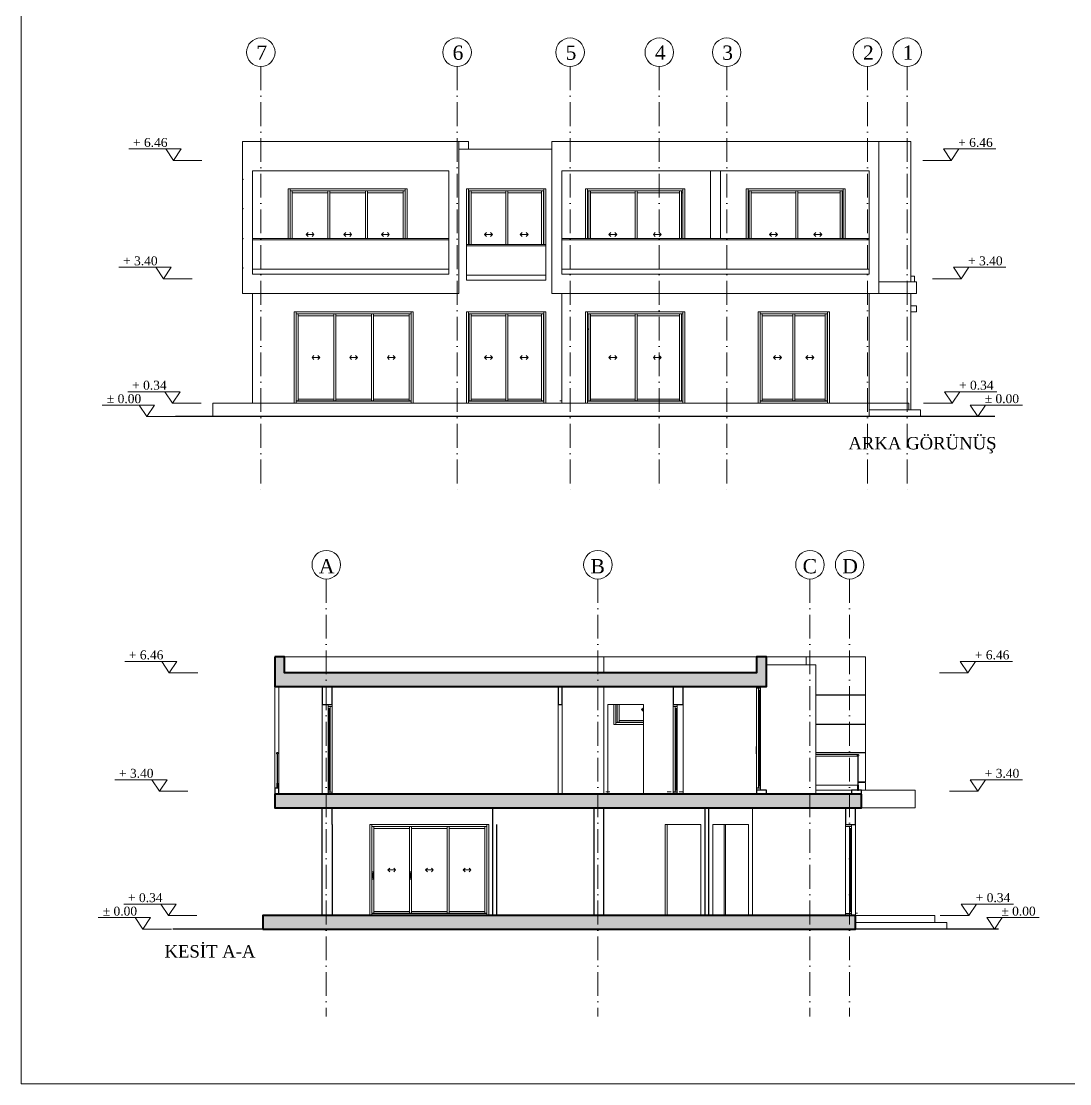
# Model space of a CAD drawing. Header units: centimetres. Extents: x 116407 to 128890, y -80763 to -76541.
# Drawn here: x 122760 to 125405, y -80763 to -78084 of the extents above; entities that cross this region are included whole.
import ezdxf

# ---------------------------------------------------------------- set-up
doc = ezdxf.new("R2010")
doc.units = ezdxf.units.CM
doc.linetypes.add('ACAD_ISO10W100', pattern=[18, 12, -3, 0, -3])
doc.layers.get('0').update_dxf_attribs({"lineweight": 0})
for name, color, linetype, lineweight in [('00 aks yazi', 40, 'Continuous', 9), ('00_Axis', 70, 'ACAD_ISO10W100', 9), ('00_DUVAR', 150, 'Continuous', 30), ('00_TEXT', 255, 'Continuous', 13), ('LEVEL SYMBOL', 140, 'Continuous', 15), ('tarama', 2, 'Continuous', 18)]:
    doc.layers.add(name, color=color, linetype=linetype, lineweight=lineweight)
doc.layers.add('SectionCutEdges', color=6, linetype='Continuous')
doc.styles.get("Standard").update_dxf_attribs({"font": 'times.ttf'})

msp = doc.modelspace()

# ---------------------------------------------------------------- hatches: boundary and pattern name
at = {"layer": 'tarama'}
h = msp.add_hatch(dxfattribs=at)
h.set_pattern_fill('ANSI33', color=256, angle=270)
h.set_pattern_definition([(315, (-14536.494, 1617.4284), (4.49012806, 4.49012806), []), (315, (-14536.494, 1612.938), (4.49012806, 4.49012806), [3.175, -1.5875])])
h.paths.add_polyline_path([(123399.3, -79686.8), (123399.3, -79760.8), (124639.3, -79760.8), (124639.3, -79686.8), (124614.3, -79686.8), (124614.3, -79726.8), (123424.3, -79726.8), (123424.3, -79686.8)])
h.paths.add_polyline_path([(123369.3, -80372.8), (124864.3, -80372.8), (124864.3, -80338.8), (123369.3, -80338.8)])
h.paths.add_polyline_path([(124879.3, -80032.8), (123399.3, -80032.8), (123399.3, -80066.8), (124879.3, -80066.8)])

# ---------------------------------------------------------------- linework, layer by layer
at = {"color": 9, "true_color": 0xc7c8ca}
for p, q in [((123318.3, -78386.8), (123318.3, -78481.8)), ((123888.3, -78386.8), (123318.3, -78386.8)), ((123863.3, -78386.8), (123863.3, -78770.8)), ((123888.3, -78406.8), (123888.3, -78386.8)), ((124098.3, -78770.8), (124098.3, -78386.8)), ((125003.3, -78386.8), (124098.3, -78386.8)), ((124923.3, -78386.8), (124923.3, -78770.8)), ((125003.3, -78386.8), (125003.3, -78740.8)), ((123863.3, -78406.8), (124098.3, -78406.8)), ((123318.3, -78481.8), (123319.3, -78481.8)), ((123318.3, -78555.8), (123318.3, -78482.8)), ((123318.3, -78482.8), (123319.3, -78482.8)), ((123319.3, -78482.8), (123319.3, -78481.8)), ((123343.3, -78460.8), (123838.3, -78460.8)), ((123343.3, -78460.8), (123343.3, -78721.8)), ((123838.3, -78721.8), (123838.3, -78460.8)), ((124123.3, -78460.8), (124898.3, -78460.8)), ((124123.3, -78460.8), (124123.3, -78721.8)), ((124498.3, -78460.8), (124498.3, -78631.6)), ((124523.3, -78460.8), (124523.3, -78631.6)), ((124898.3, -78460.8), (124898.3, -78721.8)), ((123433.3, -78631.6), (123433.3, -78506.8)), ((123733.3, -78506.8), (123433.3, -78506.8)), ((123438.3, -78631.6), (123438.3, -78506.8)), ((123728.3, -78631.6), (123728.3, -78506.8)), ((123733.3, -78631.6), (123733.3, -78506.8)), ((123883.3, -78506.8), (123883.3, -78736.8)), ((123883.3, -78506.8), (124083.3, -78506.8)), ((123888.3, -78646.6), (123888.3, -78506.8)), ((124078.3, -78646.5), (124078.3, -78506.8)), ((124083.3, -78736.8), (124083.3, -78506.8)), ((124183.3, -78631.6), (124183.3, -78506.8)), ((124183.3, -78506.8), (124433.3, -78506.8)), ((124188.3, -78631.6), (124188.3, -78506.8)), ((124428.3, -78631.6), (124428.3, -78506.8)), ((124433.3, -78506.8), (124433.3, -78631.6)), ((124588.3, -78631.6), (124588.3, -78506.8)), ((124588.3, -78506.8), (124838.3, -78506.8)), ((124593.3, -78631.6), (124593.3, -78506.8)), ((124833.3, -78631.6), (124833.3, -78506.8)), ((124838.3, -78506.8), (124838.3, -78631.6)), ((123728.3, -78511.8), (123438.3, -78511.8)), ((123443.3, -78631.6), (123443.3, -78511.8)), ((123443.3, -78516.8), (123533.3, -78516.8)), ((123533.3, -78511.8), (123533.3, -78631.6)), ((123538.3, -78631.6), (123538.3, -78511.8)), ((123538.3, -78516.8), (123628.3, -78516.8)), ((123628.3, -78511.8), (123628.3, -78631.6)), ((123633.3, -78631.6), (123633.3, -78511.8)), ((123633.3, -78516.8), (123723.3, -78516.8)), ((123723.3, -78511.8), (123723.3, -78631.6)), ((123888.3, -78511.8), (124078.3, -78511.8)), ((123889.5, -78511.8), (123889.5, -78646.6)), ((123894.5, -78646.6), (123894.5, -78511.8)), ((123894.5, -78516.8), (123982, -78516.8)), ((123982, -78516.8), (123982, -78511.8)), ((123982, -78516.8), (123982, -78646.6)), ((123987, -78646.6), (123987, -78511.8)), ((123987, -78516.8), (124072, -78516.8)), ((124072, -78511.8), (124072, -78646.6)), ((124077, -78511.8), (124077, -78646.5)), ((124077, -78516.8), (124078.3, -78516.8)), ((124078.3, -78517.1), (124077, -78517.6)), ((124188.3, -78511.8), (124428.3, -78511.8)), ((124191.1, -78511.8), (124191.1, -78631.6)), ((124196.1, -78631.6), (124196.1, -78511.8)), ((124196.1, -78516.8), (124308.6, -78516.8)), ((124308.6, -78516.8), (124308.6, -78511.8)), ((124308.6, -78516.8), (124308.6, -78631.6)), ((124313.6, -78631.6), (124313.6, -78511.8)), ((124313.6, -78516.8), (124420.4, -78516.8)), ((124420.4, -78511.8), (124420.4, -78631.6)), ((124425.4, -78511.8), (124425.4, -78631.6)), ((124425.4, -78516.8), (124428.3, -78516.8)), ((124593.3, -78511.8), (124833.3, -78511.8)), ((124596.1, -78516.8), (124593.3, -78516.8)), ((124596.1, -78511.8), (124596.1, -78631.6)), ((124601.1, -78631.6), (124601.1, -78511.8)), ((124601.1, -78516.8), (124713.6, -78516.8)), ((124713.6, -78516.8), (124713.6, -78511.8)), ((124713.6, -78516.8), (124713.6, -78631.6)), ((124718.6, -78631.6), (124718.6, -78511.8)), ((124718.6, -78516.8), (124825.4, -78516.8)), ((124825.4, -78511.8), (124825.4, -78631.6)), ((124830.4, -78511.8), (124830.4, -78631.6)), ((123318.3, -78555.8), (123319.3, -78555.8)), ((123318.3, -78631.8), (123318.3, -78556.8)), ((123318.3, -78556.8), (123319.3, -78556.8)), ((123319.3, -78556.8), (123319.3, -78555.8)), ((123478.3, -78621.8), (123483.3, -78616.8)), ((123498.3, -78621.8), (123493.3, -78616.8)), ((123573.3, -78621.8), (123578.3, -78616.8)), ((123593.3, -78621.8), (123588.3, -78616.8)), ((123668.3, -78621.8), (123673.3, -78616.8)), ((123688.3, -78621.8), (123683.3, -78616.8)), ((123928.3, -78621.8), (123933.3, -78616.8)), ((123948.3, -78621.8), (123943.3, -78616.8)), ((124018.3, -78621.8), (124023.3, -78616.8)), ((124038.3, -78621.8), (124033.3, -78616.8)), ((124242.3, -78621.8), (124247.3, -78616.8)), ((124262.3, -78621.8), (124257.3, -78616.8)), ((124354.2, -78621.8), (124359.2, -78616.8)), ((124374.2, -78621.8), (124369.2, -78616.8)), ((124647.3, -78621.8), (124652.3, -78616.8)), ((124667.3, -78621.8), (124662.3, -78616.8)), ((124759.2, -78621.8), (124764.2, -78616.8)), ((124779.2, -78621.8), (124774.2, -78616.8)), ((123318.3, -78631.8), (123319.3, -78631.8)), ((123318.3, -78705.8), (123318.3, -78632.8)), ((123318.3, -78632.8), (123319.3, -78632.8)), ((123319.3, -78632.8), (123319.3, -78631.8)), ((123343.3, -78631.6), (123838.3, -78631.6)), ((123838.3, -78635.4), (123343.3, -78635.4)), ((123478.3, -78621.8), (123498.3, -78621.8)), ((123478.3, -78621.8), (123483.3, -78626.8)), ((123498.3, -78621.8), (123493.3, -78626.8)), ((123573.3, -78621.8), (123593.3, -78621.8)), ((123573.3, -78621.8), (123578.3, -78626.8)), ((123593.3, -78621.8), (123588.3, -78626.8)), ((123668.3, -78621.8), (123688.3, -78621.8)), ((123668.3, -78621.8), (123673.3, -78626.8)), ((123688.3, -78621.8), (123683.3, -78626.8)), ((123928.3, -78621.8), (123948.3, -78621.8)), ((123928.3, -78621.8), (123933.3, -78626.8)), ((123948.3, -78621.8), (123943.3, -78626.8)), ((124038.3, -78621.8), (124018.3, -78621.8)), ((124018.3, -78621.8), (124023.3, -78626.8)), ((124038.3, -78621.8), (124033.3, -78626.8)), ((124077, -78630.7), (124078.3, -78631.1)), ((124078.3, -78631.5), (124077, -78631.5)), ((124078.3, -78635.5), (124077, -78635.5)), ((124077, -78636.5), (124078.3, -78636.5)), ((124078.3, -78641.5), (124077, -78641.5)), ((124123.3, -78631.6), (124898.3, -78631.6)), ((124898.3, -78635.4), (124123.3, -78635.4)), ((124242.3, -78621.8), (124262.3, -78621.8)), ((124242.3, -78621.8), (124247.3, -78626.8)), ((124262.3, -78621.8), (124257.3, -78626.8)), ((124374.2, -78621.8), (124354.2, -78621.8)), ((124354.2, -78621.8), (124359.2, -78626.8)), ((124374.2, -78621.8), (124369.2, -78626.8)), ((124647.3, -78621.8), (124667.3, -78621.8)), ((124647.3, -78621.8), (124652.3, -78626.8)), ((124667.3, -78621.8), (124662.3, -78626.8)), ((124779.2, -78621.8), (124759.2, -78621.8)), ((124759.2, -78621.8), (124764.2, -78626.8)), ((124779.2, -78621.8), (124774.2, -78626.8)), ((123883.3, -78646.6), (124083.3, -78646.6)), ((124083.3, -78650.4), (123883.3, -78650.4)), ((123318.3, -78705.8), (123319.3, -78705.8)), ((123318.3, -78706.8), (123319.3, -78706.8)), ((123318.3, -78706.8), (123318.3, -78770.8)), ((123319.3, -78706.8), (123319.3, -78705.8)), ((123343.3, -78709.1), (123838.3, -78709.1)), ((123343.3, -78721.8), (123838.3, -78721.8)), ((123883.3, -78724.1), (124083.3, -78724.1)), ((124123.3, -78709.1), (124898.3, -78709.1)), ((124898.3, -78721.8), (124123.3, -78721.8)), ((123883.3, -78736.8), (124083.3, -78736.8)), ((124923.3, -78740.8), (125018.3, -78740.8)), ((125003.3, -78726.8), (125013.3, -78726.8)), ((125013.3, -78726.8), (125013.3, -78740.8)), ((125018.3, -78740.8), (125018.3, -78770.8)), ((123318.3, -78770.8), (123863.3, -78770.8)), ((123343.3, -78770.8), (123343.3, -79046.8)), ((124098.3, -78770.8), (125018.3, -78770.8)), ((124123.3, -79046.8), (124123.3, -78770.8)), ((124898.3, -78770.8), (124898.3, -79080.8)), ((125003.3, -78770.8), (125003.3, -79063.8)), ((125003.3, -78801.8), (125018.3, -78801.8)), ((125018.3, -78816.8), (125018.3, -78801.8)), ((123448.3, -79046.8), (123448.3, -78816.8)), ((123448.3, -78816.8), (123748.3, -78816.8)), ((123453.3, -78816.8), (123453.3, -79046.8)), ((123743.3, -78821.8), (123453.3, -78821.8)), ((123458.3, -79041.8), (123458.3, -78821.8)), ((123458.3, -78826.8), (123548.3, -78826.8)), ((123548.3, -78821.8), (123548.3, -79041.8)), ((123553.3, -79041.8), (123553.3, -78821.8)), ((123553.3, -78826.8), (123643.3, -78826.8)), ((123643.3, -78821.8), (123643.3, -79041.8)), ((123648.3, -79041.8), (123648.3, -78821.8)), ((123648.3, -78826.8), (123738.3, -78826.8)), ((123738.3, -78821.8), (123738.3, -79041.8)), ((123743.3, -78816.8), (123743.3, -79046.8)), ((123748.3, -78816.8), (123748.3, -79046.8)), ((123883.3, -79046.8), (123883.3, -78816.8)), ((123883.3, -78816.8), (124083.3, -78816.8)), ((123888.3, -78816.8), (123888.3, -79046.8)), ((123888.3, -78821.8), (124078.3, -78821.8)), ((123889.5, -78821.8), (123889.5, -79041.8)), ((123894.5, -79041.8), (123894.5, -78821.8)), ((123894.5, -78826.8), (123982, -78826.8)), ((123982, -78826.8), (123982, -78821.8)), ((123982, -78826.8), (123982, -79036.8)), ((123987, -79041.8), (123987, -78821.8)), ((123987, -78826.8), (124072, -78826.8)), ((124072, -79041.8), (124072, -78821.8)), ((124077, -78821.8), (124077, -79041.8)), ((124078.3, -78816.8), (124078.3, -79046.8)), ((124083.3, -78816.8), (124083.3, -79046.8)), ((124183.3, -79046.8), (124183.3, -78816.8)), ((124433.3, -78816.8), (124183.3, -78816.8)), ((124188.3, -78816.8), (124188.3, -79046.8)), ((124188.3, -78821.8), (124428.3, -78821.8)), ((124191.1, -78821.8), (124191.1, -79041.8)), ((124196.1, -79041.8), (124196.1, -78821.8)), ((124196.1, -78826.8), (124308.6, -78826.8)), ((124308.6, -78826.8), (124308.6, -78821.8)), ((124308.6, -78826.8), (124308.6, -79036.8)), ((124313.6, -79041.8), (124313.6, -78821.8)), ((124313.6, -78826.8), (124420.4, -78826.8)), ((124420.4, -79041.8), (124420.4, -78821.8)), ((124425.4, -78821.8), (124425.4, -79041.8)), ((124428.3, -78816.8), (124428.3, -79046.8)), ((124433.3, -78816.8), (124433.3, -79046.8)), ((124618.3, -79046.8), (124618.3, -78816.8)), ((124618.3, -78816.8), (124798.3, -78816.8)), ((124623.3, -78816.8), (124623.3, -79046.8)), ((124623.3, -78821.8), (124793.3, -78821.8)), ((124623.9, -78821.8), (124623.9, -79041.8)), ((124628.9, -79041.8), (124628.9, -78821.8)), ((124628.9, -78826.8), (124706.4, -78826.8)), ((124706.4, -78826.8), (124706.4, -78821.8)), ((124706.4, -78826.8), (124706.4, -79036.8)), ((124711.4, -79041.8), (124711.4, -78821.8)), ((124711.4, -78826.8), (124787.6, -78826.8)), ((124787.6, -79041.8), (124787.6, -78821.8)), ((124792.6, -78821.8), (124792.6, -79041.8)), ((124793.3, -78816.8), (124793.3, -79046.8)), ((124798.3, -78816.8), (124798.3, -79046.8)), ((125003.3, -78816.8), (125018.3, -78816.8)), ((124188.3, -78859.1), (124191.1, -78859.1)), ((124191.1, -78861.2), (124188.3, -78861.2)), ((123493.3, -78931.8), (123498.3, -78926.8)), ((123493.3, -78931.8), (123513.3, -78931.8)), ((123493.3, -78931.8), (123498.3, -78936.8)), ((123513.3, -78931.8), (123508.3, -78926.8)), ((123513.3, -78931.8), (123508.3, -78936.8)), ((123588.3, -78931.8), (123593.3, -78926.8)), ((123588.3, -78931.8), (123608.3, -78931.8)), ((123588.3, -78931.8), (123593.3, -78936.8)), ((123608.3, -78931.8), (123603.3, -78926.8)), ((123608.3, -78931.8), (123603.3, -78936.8)), ((123683.3, -78931.8), (123688.3, -78926.8)), ((123683.3, -78931.8), (123703.3, -78931.8)), ((123683.3, -78931.8), (123688.3, -78936.8)), ((123703.3, -78931.8), (123698.3, -78926.8)), ((123703.3, -78931.8), (123698.3, -78936.8)), ((123928.3, -78931.8), (123933.3, -78926.8)), ((123928.3, -78931.8), (123948.3, -78931.8)), ((123928.3, -78931.8), (123933.3, -78936.8)), ((123948.3, -78931.8), (123943.3, -78926.8)), ((123948.3, -78931.8), (123943.3, -78936.8)), ((124018.3, -78931.8), (124023.3, -78926.8)), ((124038.3, -78931.8), (124018.3, -78931.8)), ((124018.3, -78931.8), (124023.3, -78936.8)), ((124038.3, -78931.8), (124033.3, -78926.8)), ((124038.3, -78931.8), (124033.3, -78936.8)), ((124242.3, -78931.8), (124247.3, -78926.8)), ((124242.3, -78931.8), (124262.3, -78931.8)), ((124242.3, -78931.8), (124247.3, -78936.8)), ((124262.3, -78931.8), (124257.3, -78926.8)), ((124262.3, -78931.8), (124257.3, -78936.8)), ((124354.2, -78931.8), (124359.2, -78926.8)), ((124374.2, -78931.8), (124354.2, -78931.8)), ((124354.2, -78931.8), (124359.2, -78936.8)), ((124374.2, -78931.8), (124369.2, -78926.8)), ((124374.2, -78931.8), (124369.2, -78936.8)), ((124657.6, -78931.8), (124662.6, -78926.8)), ((124657.6, -78931.8), (124677.6, -78931.8)), ((124657.6, -78931.8), (124662.6, -78936.8)), ((124677.6, -78931.8), (124672.6, -78926.8)), ((124677.6, -78931.8), (124672.6, -78936.8)), ((124738.9, -78931.8), (124743.9, -78926.8)), ((124758.9, -78931.8), (124738.9, -78931.8)), ((124738.9, -78931.8), (124743.9, -78936.8)), ((124758.9, -78931.8), (124753.9, -78926.8)), ((124758.9, -78931.8), (124753.9, -78936.8)), ((123453.3, -79040.8), (123743.3, -79040.8)), ((123743.3, -79041.8), (123453.3, -79041.8)), ((123548.3, -79036.8), (123458.3, -79036.8)), ((123643.3, -79036.8), (123553.3, -79036.8)), ((123738.3, -79036.8), (123648.3, -79036.8)), ((124078.3, -79041.8), (123888.3, -79041.8)), ((124077, -79040.8), (123889.5, -79040.8)), ((123982, -79036.8), (123894.5, -79036.8)), ((123982, -79040.8), (123982, -79036.8)), ((123982, -79040.8), (123982, -79041.8)), ((124072, -79036.8), (123987, -79036.8)), ((124123.3, -79040.8), (124118.3, -79040.8)), ((124428.3, -79041.8), (124188.3, -79041.8)), ((124425.4, -79040.8), (124191.1, -79040.8)), ((124308.6, -79036.8), (124196.1, -79036.8)), ((124308.6, -79040.8), (124308.6, -79036.8)), ((124308.6, -79040.8), (124308.6, -79041.8)), ((124420.4, -79036.8), (124313.6, -79036.8)), ((124793.3, -79041.8), (124623.3, -79041.8)), ((124792.6, -79040.8), (124623.9, -79040.8)), ((124706.4, -79036.8), (124628.9, -79036.8)), ((124706.4, -79040.8), (124706.4, -79036.8)), ((124706.4, -79040.8), (124706.4, -79041.8)), ((124787.6, -79036.8), (124711.4, -79036.8)), ((123243.3, -79046.8), (123243.3, -79080.8)), ((123243.3, -79046.8), (124998.3, -79046.8)), ((124898.3, -79063.8), (125028.3, -79063.8)), ((124998.3, -79046.8), (124998.3, -79063.8)), ((125028.3, -79063.8), (125028.3, -79080.8)), ((125215.7, -79080.8), (123086.9, -79080.8)), ((123424.3, -79686.8), (124614.3, -79686.8)), ((124229.3, -79686.8), (124229.3, -79726.8)), ((124889.3, -79686.8), (124639.3, -79686.8)), ((124739.3, -79706.8), (124739.3, -79686.8)), ((124889.3, -79781.8), (124889.3, -79686.8)), ((124764.3, -79706.8), (124639.3, -79706.8)), ((124764.3, -79706.8), (124764.3, -79932.6)), ((123399.3, -79760.8), (123399.3, -80017.8)), ((123409.3, -79760.8), (123409.3, -80017.8)), ((124229.3, -79760.8), (124229.3, -80032.8)), ((124614.3, -79765.8), (124614.3, -80017.8)), ((124619.3, -80012.8), (124619.3, -79770.8)), ((124624.3, -80012.8), (124624.3, -79770.8)), ((124889.3, -79781.8), (124764.3, -79781.8)), ((124889.3, -79782.8), (124764.3, -79782.8)), ((124888.3, -79782.8), (124888.3, -79781.8)), ((124889.3, -79855.8), (124889.3, -79782.8)), ((123519.3, -80032.8), (123519.3, -79806.8)), ((123534.3, -80022.8), (123534.3, -79816.8)), ((123539.3, -80022.8), (123539.3, -79816.8)), ((123544.3, -80027.8), (123544.3, -79811.8)), ((124114.3, -80032.8), (124114.3, -79806.8)), ((124124.3, -79806.8), (124124.3, -80032.8)), ((124239.3, -80032.8), (124239.3, -79806.8)), ((124239.3, -79806.8), (124329.3, -79806.8)), ((124254.3, -79856.8), (124254.3, -79806.8)), ((124259.3, -79806.8), (124259.3, -79856.8)), ((124263.3, -79806.8), (124263.3, -79851.8)), ((124268.3, -79851.8), (124268.3, -79806.8)), ((124324.6, -79819.3), (124329.3, -79814.6)), ((124324.6, -79819.3), (124329.3, -79819.3)), ((124324.6, -79819.3), (124329.3, -79824)), ((124329.3, -79806.8), (124329.3, -80032.8)), ((124404.3, -79811.8), (124404.3, -80027.8)), ((124409.3, -80022.8), (124409.3, -79816.8)), ((124414.3, -79816.8), (124414.3, -80022.8)), ((124429.3, -79806.8), (124429.3, -80032.8)), ((124329.3, -79846.8), (124268.3, -79846.8)), ((124329.3, -79856.8), (124254.3, -79856.8)), ((124329.3, -79851.8), (124259.3, -79851.8)), ((124329.3, -79850.8), (124263.3, -79850.8)), ((124764.3, -79855.8), (124889.3, -79855.8)), ((124889.3, -79856.8), (124764.3, -79856.8)), ((124888.3, -79856.8), (124888.3, -79855.8)), ((124889.3, -79927.8), (124889.3, -79856.8)), ((124613.8, -79912.8), (124614.3, -79912.8)), ((124613.8, -79930.8), (124613.8, -79912.8)), ((124889.3, -79927.8), (124764.3, -79927.8)), ((124889.3, -79928.8), (124764.3, -79928.8)), ((124888.3, -79928.8), (124888.3, -79927.8)), ((124889.3, -80001.8), (124889.3, -79928.8)), ((124613.8, -79930.8), (124614.3, -79930.8)), ((124764.3, -79932.6), (124764.3, -79932.7)), ((124764.3, -79932.6), (124870.6, -79932.6)), ((124764.3, -79932.7), (124764.3, -79932.9)), ((124764.3, -79932.9), (124764.3, -79933.2)), ((124764.3, -79933.2), (124764.3, -79933.5)), ((124764.3, -79933.5), (124764.3, -79934)), ((124764.3, -79934), (124764.3, -79934.5)), ((124764.3, -79935), (124764.3, -79935.5)), ((124764.3, -79935.9), (124764.3, -79936.2)), ((124764.3, -79936.2), (124764.3, -79936.4)), ((124764.3, -79936.4), (124764.3, -79936.4)), ((124870.1, -79936.4), (124764.3, -79936.4)), ((124764.3, -79936.4), (124764.3, -80022.8)), ((124870.6, -79932.6), (124871, -79932.6)), ((124871, -79932.6), (124871, -79932.7)), ((124871, -79936.4), (124871, -79936.4)), ((124764.3, -80010.1), (124869.3, -80010.1)), ((124869.9, -80010.1), (124870.1, -80010.1)), ((124889.3, -80001.8), (124871, -80001.8)), ((124889.3, -80002.8), (124871, -80002.8)), ((124888.3, -80002.8), (124888.3, -80001.8)), ((124889.3, -80022.8), (124889.3, -80002.8)), ((124244.3, -80026.8), (124234.3, -80026.8)), ((124399.3, -80026.8), (124389.3, -80026.8)), ((124409.3, -80026.8), (124404.3, -80026.8)), ((124429.3, -80026.8), (124419.3, -80026.8)), ((124619.3, -80016.8), (124614.3, -80016.8)), ((124764.3, -80022.8), (124854.3, -80022.8)), ((124764.3, -80032.8), (124764.3, -80022.8)), ((125014.3, -80022.8), (124879.3, -80022.8)), ((125014.3, -80066.8), (125014.3, -80022.8)), ((124604.3, -80066.8), (124604.3, -80338.8)), ((124879.3, -80066.8), (125014.3, -80066.8)), ((123939.3, -80108.8), (123639.3, -80108.8)), ((123639.3, -80338.8), (123639.3, -80108.8)), ((123644.3, -80108.8), (123644.3, -80338.8)), ((123644.3, -80113.8), (123934.3, -80113.8)), ((123649.3, -80113.8), (123649.3, -80333.8)), ((123739.3, -80333.8), (123739.3, -80113.8)), ((123744.3, -80113.8), (123744.3, -80333.8)), ((123834.3, -80113.8), (123834.3, -80333.8)), ((123839.3, -80113.8), (123839.3, -80333.8)), ((123929.3, -80333.8), (123929.3, -80113.8)), ((123934.3, -80108.8), (123934.3, -80338.8)), ((123939.3, -80338.8), (123939.3, -80108.8)), ((124384.3, -80108.8), (124384.3, -80338.8)), ((124384.3, -80108.8), (124474.3, -80108.8)), ((124389.3, -80338.8), (124389.3, -80108.8)), ((124474.3, -80338.8), (124474.3, -80108.8)), ((124504.3, -80338.8), (124504.3, -80108.8)), ((124504.3, -80108.8), (124594.3, -80108.8)), ((124533.1, -80338.8), (124533.1, -80108.8)), ((124536.6, -80338.8), (124536.6, -80108.8)), ((124594.3, -80338.8), (124594.3, -80108.8)), ((124839.3, -80333.8), (124839.3, -80113.8)), ((124864.3, -80108.8), (124864.3, -80338.8)), ((123649.3, -80118.8), (123739.3, -80118.8)), ((123744.3, -80118.8), (123834.3, -80118.8)), ((123839.3, -80118.8), (123929.3, -80118.8)), ((124849.3, -80118.8), (124849.3, -80328.8)), ((124854.3, -80118.8), (124854.3, -80328.8)), ((123544.3, -80223.8), (123544.3, -80218.8)), ((123684.3, -80223.8), (123689.3, -80218.8)), ((123704.3, -80223.8), (123684.3, -80223.8)), ((123684.3, -80223.8), (123689.3, -80228.8)), ((123704.3, -80223.8), (123699.3, -80218.8)), ((123704.3, -80223.8), (123699.3, -80228.8)), ((123779.3, -80223.8), (123784.3, -80218.8)), ((123799.3, -80223.8), (123779.3, -80223.8)), ((123779.3, -80223.8), (123784.3, -80228.8)), ((123799.3, -80223.8), (123794.3, -80218.8)), ((123799.3, -80223.8), (123794.3, -80228.8)), ((123874.3, -80223.8), (123879.3, -80218.8)), ((123894.3, -80223.8), (123874.3, -80223.8)), ((123874.3, -80223.8), (123879.3, -80228.8)), ((123894.3, -80223.8), (123889.3, -80218.8)), ((123894.3, -80223.8), (123889.3, -80228.8)), ((123645.3, -80228.8), (123645.3, -80246.8)), ((123648.3, -80228.8), (123645.3, -80228.8)), ((123645.3, -80246.8), (123648.3, -80246.8)), ((123647.7, -80232.9), (123645.9, -80232.9)), ((123645.9, -80232.9), (123645.9, -80242.7)), ((123645.9, -80242.7), (123647.7, -80242.7)), ((123647.7, -80242.7), (123647.7, -80232.9)), ((123648.3, -80246.8), (123648.3, -80228.8)), ((123740.3, -80228.8), (123740.3, -80246.8)), ((123743.3, -80228.8), (123740.3, -80228.8)), ((123740.3, -80246.8), (123743.3, -80246.8)), ((123742.7, -80232.9), (123740.9, -80232.9)), ((123740.9, -80232.9), (123740.9, -80242.7)), ((123740.9, -80242.7), (123742.7, -80242.7)), ((123742.7, -80242.7), (123742.7, -80232.9)), ((123743.3, -80246.8), (123743.3, -80228.8)), ((124848.8, -80228.8), (124849.3, -80228.8)), ((124848.8, -80246.8), (124848.8, -80228.8)), ((124848.8, -80246.8), (124849.3, -80246.8)), ((123739.3, -80328.8), (123649.3, -80328.8)), ((123834.3, -80328.8), (123744.3, -80328.8)), ((123929.3, -80328.8), (123839.3, -80328.8)), ((123934.3, -80332.8), (123644.3, -80332.8)), ((123934.3, -80333.8), (123644.3, -80333.8)), ((124864.3, -80332.8), (124869.3, -80332.8)), ((124864.3, -80338.8), (125064.3, -80338.8)), ((124864.3, -80355.8), (125094.3, -80355.8)), ((125064.3, -80338.8), (125064.3, -80355.8)), ((125094.3, -80355.8), (125094.3, -80372.8))]:
    msp.add_line(p, q, dxfattribs=at)
at = {"layer": '00 aks yazi'}
msp.add_lwpolyline([(122759.9, -76544.5), (128890.4, -76544.5), (128890.4, -80762.7), (122759.9, -80762.7)], close=True, dxfattribs=at)
at = {"layer": '00_Axis', "linetype": 'ACAD_ISO10W100', "ltscale": 5}
for p, q in [((123364.2, -78198.2), (123364.2, -79266.4)), ((123859.2, -78198.2), (123859.2, -79266.4)), ((124144.2, -78198.2), (124144.2, -79266.4)), ((124369.2, -78198.2), (124369.2, -79266.4)), ((124539.2, -78198.2), (124539.2, -79266.4)), ((124894.2, -78198.2), (124894.2, -79266.4)), ((124994.2, -78198.2), (124994.2, -79266.4)), ((123529.3, -79490.2), (123529.3, -80593)), ((124214.3, -79490.2), (124214.3, -80593)), ((124749.3, -79490.2), (124749.3, -80593)), ((124849.3, -79490.2), (124849.3, -80593))]:
    msp.add_line(p, q, dxfattribs=at)
at = {"layer": '00_Axis', "linetype": 'ByBlock', "ltscale": 5}
for centre in [(123364.2, -78162.2), (123859.2, -78162.2), (124144.2, -78162.2), (124369.2, -78162.2), (124539.2, -78162.2), (124894.2, -78162.2), (124994.2, -78162.2), (123529.3, -79454.2), (124214.3, -79454.2), (124749.3, -79454.2), (124849.3, -79454.2)]:
    msp.add_circle(centre, 36, dxfattribs=at)
at = {"layer": '00_DUVAR'}
for p, q in [((123519.3, -79760.8), (123519.3, -79806.8)), ((123544.3, -79806.8), (123544.3, -79760.8)), ((124114.3, -79760.8), (124114.3, -79806.8)), ((124124.3, -79806.8), (124124.3, -79760.8)), ((124404.3, -79760.8), (124404.3, -79806.8)), ((124429.3, -79806.8), (124429.3, -79760.8)), ((123519.3, -79806.8), (123534.3, -79806.8)), ((123534.3, -79806.8), (123544.3, -79806.8)), ((124114.3, -79806.8), (124124.3, -79806.8)), ((124404.3, -79806.8), (124414.3, -79806.8)), ((124414.3, -79806.8), (124429.3, -79806.8)), ((123399.3, -80017.8), (123399.3, -80032.8)), ((123404.3, -80017.8), (123399.3, -80017.8)), ((123406.8, -80017.8), (123404.3, -80017.8)), ((123409.3, -80017.8), (123406.8, -80017.8)), ((123409.3, -80032.8), (123409.3, -80017.8)), ((124614.3, -80022.8), (124614.3, -80032.8)), ((124624.3, -80022.8), (124614.3, -80022.8)), ((124639.3, -80022.8), (124624.3, -80022.8)), ((124639.3, -80032.8), (124639.3, -80022.8)), ((124854.3, -80022.8), (124854.3, -80032.8)), ((124869.3, -80022.8), (124854.3, -80022.8)), ((124869.3, -80022.8), (124871.8, -80022.8)), ((124879.3, -80022.8), (124871.8, -80022.8)), ((124879.3, -80032.8), (124879.3, -80022.8)), ((123519.3, -80338.8), (123519.3, -80066.8)), ((123544.3, -80108.8), (123544.3, -80066.8)), ((123949.3, -80338.8), (123949.3, -80066.8)), ((124204.3, -80066.8), (124204.3, -80338.8)), ((124229.3, -80338.8), (124229.3, -80066.8)), ((124484.3, -80066.8), (124484.3, -80338.8)), ((124494.3, -80338.8), (124494.3, -80066.8)), ((124839.3, -80066.8), (124839.3, -80108.8)), ((124864.3, -80108.8), (124864.3, -80066.8)), ((123544.3, -80108.8), (123544.3, -80338.8)), ((123959.3, -80338.8), (123959.3, -80108.8)), ((124839.3, -80108.8), (124854.3, -80108.8)), ((124854.3, -80108.8), (124864.3, -80108.8)), ((123369.3, -80372.8), (123142.2, -80372.8)), ((125224.6, -80372.8), (124864.3, -80372.8))]:
    msp.add_line(p, q, dxfattribs=at)
msp.add_lwpolyline([(125215.7, -79080.8), (123148.9, -79080.8)], dxfattribs=at)
at = {"layer": 'LEVEL SYMBOL'}
for p, q in [((123163.1, -78405.9), (123031.3, -78405.9)), ((125086.4, -78405.9), (125218.2, -78405.9)), ((123138.1, -78704.4), (123006.3, -78704.4)), ((125111.4, -78704.4), (125243.2, -78704.4)), ((123160.8, -79017.9), (123029, -79017.9)), ((125088.7, -79017.9), (125220.5, -79017.9)), ((123096.2, -79051.9), (122964.4, -79051.9)), ((125153.3, -79051.9), (125285.1, -79051.9)), ((123152.7, -79697.9), (123020.9, -79697.9)), ((125128.4, -79697.9), (125260.3, -79697.9)), ((123127.7, -79996.4), (122995.9, -79996.4)), ((125153.4, -79996.4), (125285.3, -79996.4)), ((123150.5, -80309.9), (123018.7, -80309.9)), ((125130.7, -80309.9), (125262.5, -80309.9)), ((123085.8, -80343.9), (122954, -80343.9)), ((125195.4, -80343.9), (125327.2, -80343.9))]:
    msp.add_line(p, q, dxfattribs=at)
for points in [[(123163.1, -78405.9), (123124.5, -78405.9), (123143.8, -78434.8)], [(125086.4, -78405.9), (125125, -78405.9), (125105.7, -78434.8)], [(123138.1, -78704.4), (123099.5, -78704.4), (123118.8, -78733.3)], [(125111.4, -78704.4), (125150, -78704.4), (125130.7, -78733.3)], [(123160.8, -79017.9), (123122.2, -79017.9), (123141.5, -79046.8)], [(125088.7, -79017.9), (125127.3, -79017.9), (125108, -79046.8)], [(123096.2, -79051.9), (123057.6, -79051.9), (123076.9, -79080.8)], [(125153.3, -79051.9), (125191.9, -79051.9), (125172.6, -79080.8)], [(123152.7, -79697.9), (123114.1, -79697.9), (123133.4, -79726.8)], [(125128.4, -79697.9), (125167.1, -79697.9), (125147.8, -79726.8)], [(123127.7, -79996.4), (123089.1, -79996.4), (123108.4, -80025.3)], [(125153.4, -79996.4), (125192.1, -79996.4), (125172.8, -80025.3)], [(123150.5, -80309.9), (123111.8, -80309.9), (123131.2, -80338.8)], [(125130.7, -80309.9), (125169.3, -80309.9), (125150, -80338.8)], [(123085.8, -80343.9), (123047.2, -80343.9), (123066.5, -80372.8)], [(125195.4, -80343.9), (125234, -80343.9), (125214.7, -80372.8)]]:
    msp.add_lwpolyline(points, close=True, dxfattribs=at)
for points in [[(123143.8, -78434.8), (123215.8, -78434.8)], [(125105.7, -78434.8), (125033.7, -78434.8)], [(123118.8, -78733.3), (123190.8, -78733.3)], [(125130.7, -78733.3), (125058.7, -78733.3)], [(123141.5, -79046.8), (123213.5, -79046.8)], [(125108, -79046.8), (125036, -79046.8)], [(123076.9, -79080.8), (123148.9, -79080.8)], [(125172.6, -79080.8), (125100.6, -79080.8)], [(123133.4, -79726.8), (123205.4, -79726.8)], [(125147.8, -79726.8), (125075.8, -79726.8)], [(123108.4, -80025.3), (123180.4, -80025.3)], [(125172.8, -80025.3), (125100.8, -80025.3)], [(123131.2, -80338.8), (123203.2, -80338.8)], [(125150, -80338.8), (125078, -80338.8)], [(123066.5, -80372.8), (123138.5, -80372.8)], [(125214.7, -80372.8), (125142.7, -80372.8)]]:
    msp.add_lwpolyline(points, dxfattribs=at)
at = {"layer": 'SectionCutEdges', "lineweight": 40}
for points in [[(123399.3, -79686.8), (123399.3, -79760.8), (124639.3, -79760.8), (124639.3, -79686.8), (124614.3, -79686.8), (124614.3, -79726.8), (123424.3, -79726.8), (123424.3, -79686.8)], [(124879.3, -80032.8), (123399.3, -80032.8), (123399.3, -80066.8), (124879.3, -80066.8)], [(123369.3, -80372.8), (124864.3, -80372.8), (124864.3, -80338.8), (123369.3, -80338.8)]]:
    msp.add_lwpolyline(points, close=True, dxfattribs=at)
at = {"layer": 'tarama'}
for p, q in [((124614.3, -79760.8), (124614.3, -79765.8)), ((124614.3, -79765.8), (124619.3, -79765.8)), ((124619.3, -79770.8), (124619.3, -79765.8)), ((124619.3, -79765.8), (124624.3, -79765.8)), ((124624.3, -79765.8), (124624.3, -79760.8)), ((124624.3, -79765.8), (124624.3, -79770.8)), ((124621.3, -79770.8), (124619.3, -79770.8)), ((124621.3, -79770.8), (124621.3, -80012.8)), ((124621.3, -79770.8), (124622.3, -79770.8)), ((124622.3, -79770.8), (124622.3, -80012.8)), ((124624.3, -79770.8), (124622.3, -79770.8)), ((123534.3, -79806.8), (123534.3, -79811.8)), ((123534.3, -79811.8), (123534.3, -79816.8)), ((123539.3, -79811.8), (123534.3, -79811.8)), ((123534.3, -79816.8), (123536.3, -79816.8)), ((123536.3, -79816.8), (123536.3, -80022.8)), ((123537.3, -79816.8), (123536.3, -79816.8)), ((123537.3, -79816.8), (123539.3, -79816.8)), ((123537.3, -80022.8), (123537.3, -79816.8)), ((123539.3, -79811.8), (123544.3, -79811.8)), ((123539.3, -79816.8), (123539.3, -79811.8)), ((123544.3, -79811.8), (123544.3, -79806.8)), ((124404.3, -79806.8), (124404.3, -79811.8)), ((124404.3, -79811.8), (124409.3, -79811.8)), ((124409.3, -79811.8), (124409.3, -79816.8)), ((124414.3, -79811.8), (124409.3, -79811.8)), ((124409.3, -79816.8), (124411.3, -79816.8)), ((124411.3, -79816.8), (124411.3, -80022.8)), ((124412.3, -79816.8), (124411.3, -79816.8)), ((124412.3, -80022.8), (124412.3, -79816.8)), ((124412.3, -79816.8), (124414.3, -79816.8)), ((124414.3, -79811.8), (124414.3, -79806.8)), ((124414.3, -79816.8), (124414.3, -79811.8)), ((123403.7, -79929), (123403.6, -79929.5)), ((123403.6, -79929.5), (123403.7, -79930)), ((123403.9, -79928.5), (123403.7, -79929)), ((123403.7, -79930), (123403.9, -79930.5)), ((123404.2, -79928.2), (123403.9, -79928.5)), ((123403.9, -79930.5), (123404.2, -79930.9)), ((123404.6, -79927.9), (123404.2, -79928.2)), ((123405.1, -79927.7), (123404.6, -79927.9)), ((123405.6, -79927.6), (123405.1, -79927.7)), ((123406.1, -79927.7), (123405.6, -79927.6)), ((123406.5, -79927.9), (123406.1, -79927.7)), ((123406.9, -79928.2), (123406.5, -79927.9)), ((123407.2, -79928.6), (123406.9, -79928.2)), ((123406.9, -79930.9), (123407.2, -79930.5)), ((123407.4, -79929.1), (123407.2, -79928.6)), ((123407.2, -79930.5), (123407.4, -79930)), ((123407.5, -79929.6), (123407.4, -79929.1)), ((123407.4, -79930), (123407.5, -79929.6)), ((123404.2, -79930.9), (123404.6, -79931.2)), ((123404.6, -79931.2), (123405, -79931.4)), ((123405, -79931.4), (123405.5, -79931.4)), ((123405.1, -79931.4), (123405.1, -80007.6)), ((123405.5, -79931.4), (123405.1, -79931.4)), ((123405.5, -79931.4), (123406, -79931.4)), ((123406, -79931.4), (123405.5, -79931.4)), ((123406, -79931.4), (123406.5, -79931.2)), ((123406, -80007.6), (123406, -79931.4)), ((123406.5, -79931.2), (123406.9, -79930.9)), ((124868.7, -79934), (124868.6, -79934.5)), ((124868.6, -79934.5), (124868.7, -79935)), ((124868.9, -79933.5), (124868.7, -79934)), ((124868.7, -79935), (124868.9, -79935.5)), ((124869.2, -79933.2), (124868.9, -79933.5)), ((124868.9, -79935.5), (124869.2, -79935.9)), ((124869.3, -79933.1), (124869.2, -79933.2)), ((124869.2, -79935.9), (124869.3, -79935.9)), ((124869.6, -79932.9), (124869.3, -79933.1)), ((124869.3, -79935.9), (124869.6, -79936.2)), ((124870.1, -79932.7), (124869.6, -79932.9)), ((124869.6, -79936.2), (124870, -79936.4)), ((124870, -79936.4), (124870.5, -79936.4)), ((124870.6, -79932.6), (124870.1, -79932.7)), ((124870.1, -79936.4), (124870.1, -80010.1)), ((124870.5, -79936.4), (124870.1, -79936.4)), ((124870.5, -79936.4), (124871, -79936.4)), ((124871, -79936.4), (124870.5, -79936.4)), ((124871, -79932.7), (124870.6, -79932.6)), ((124871.1, -79932.7), (124871, -79932.7)), ((124871, -79932.7), (124871, -79932.7)), ((124871, -79936.4), (124871.5, -79936.2)), ((124871, -79936.4), (124871, -79936.4)), ((124871, -80001.8), (124871, -79936.4)), ((124871.5, -79932.9), (124871.1, -79932.7)), ((124871.9, -79933.2), (124871.5, -79932.9)), ((124871.5, -79936.2), (124871.9, -79935.9)), ((124872.2, -79933.6), (124871.9, -79933.2)), ((124871.9, -79935.9), (124872.2, -79935.5)), ((124872.4, -79934.1), (124872.2, -79933.6)), ((124872.2, -79935.5), (124872.4, -79935)), ((124872.5, -79934.6), (124872.4, -79934.1)), ((124872.4, -79935), (124872.5, -79934.6)), ((123404.3, -80005.1), (123404.3, -80017.8)), ((123404.9, -80005.1), (123404.3, -80005.1)), ((123404.9, -80007.6), (123404.9, -80005.1)), ((123405.1, -80007.6), (123404.9, -80007.6)), ((123406, -80007.6), (123405.1, -80007.6)), ((123406.2, -80007.6), (123406, -80007.6)), ((123406.8, -80005.1), (123406.2, -80005.1)), ((123406.2, -80005.1), (123406.2, -80007.6)), ((123406.8, -80017.8), (123406.8, -80005.1)), ((124869.3, -80010.1), (124869.3, -80022.8)), ((124869.9, -80010.1), (124869.3, -80010.1)), ((124869.9, -80012.6), (124869.9, -80010.1)), ((124870.1, -80010.1), (124870.1, -80012.6)), ((124871, -80002.8), (124871, -80001.8)), ((124871, -80012.6), (124871, -80002.8)), ((124871.8, -80010.1), (124871.2, -80010.1)), ((124871.2, -80010.1), (124871.2, -80012.6)), ((124871.8, -80022.8), (124871.8, -80010.1)), ((123534.3, -80022.8), (123534.3, -80026.8)), ((123536.3, -80022.8), (123534.3, -80022.8)), ((123534.3, -80026.8), (123534.3, -80027.8)), ((123534.3, -80026.8), (123539.3, -80026.8)), ((123534.3, -80027.8), (123534.3, -80032.8)), ((123534.3, -80027.8), (123539.3, -80027.8)), ((123536.3, -80022.8), (123537.3, -80022.8)), ((123539.3, -80022.8), (123537.3, -80022.8)), ((123539.3, -80026.8), (123539.3, -80022.8)), ((123539.3, -80027.8), (123539.3, -80026.8)), ((123544.3, -80027.8), (123539.3, -80027.8)), ((123544.3, -80032.8), (123544.3, -80027.8)), ((124404.3, -80027.8), (124404.3, -80032.8)), ((124409.3, -80027.8), (124404.3, -80027.8)), ((124411.3, -80022.8), (124409.3, -80022.8)), ((124409.3, -80022.8), (124409.3, -80026.8)), ((124409.3, -80026.8), (124409.3, -80027.8)), ((124409.3, -80026.8), (124414.3, -80026.8)), ((124409.3, -80027.8), (124414.3, -80027.8)), ((124411.3, -80022.8), (124412.3, -80022.8)), ((124414.3, -80022.8), (124412.3, -80022.8)), ((124414.3, -80026.8), (124414.3, -80022.8)), ((124414.3, -80027.8), (124414.3, -80026.8)), ((124414.3, -80032.8), (124414.3, -80027.8)), ((124614.3, -80017.8), (124614.3, -80022.8)), ((124619.3, -80017.8), (124614.3, -80017.8)), ((124621.3, -80012.8), (124619.3, -80012.8)), ((124619.3, -80016.8), (124619.3, -80012.8)), ((124619.3, -80017.8), (124619.3, -80016.8)), ((124624.3, -80016.8), (124619.3, -80016.8)), ((124624.3, -80017.8), (124619.3, -80017.8)), ((124622.3, -80012.8), (124621.3, -80012.8)), ((124624.3, -80012.8), (124622.3, -80012.8)), ((124624.3, -80012.8), (124624.3, -80016.8)), ((124624.3, -80017.8), (124624.3, -80016.8)), ((124624.3, -80022.8), (124624.3, -80017.8)), ((124870.1, -80012.6), (124869.9, -80012.6)), ((124871, -80012.6), (124870.1, -80012.6)), ((124871.2, -80012.6), (124871, -80012.6)), ((124839.3, -80108.8), (124839.3, -80113.8)), ((124839.3, -80113.8), (124849.3, -80113.8)), ((124849.3, -80113.8), (124849.3, -80118.8)), ((124854.3, -80113.8), (124849.3, -80113.8)), ((124854.3, -80113.8), (124854.3, -80108.8)), ((124854.3, -80118.8), (124854.3, -80113.8)), ((124849.3, -80118.8), (124851.3, -80118.8)), ((124851.3, -80118.8), (124851.3, -80328.8)), ((124852.3, -80118.8), (124851.3, -80118.8)), ((124852.3, -80328.8), (124852.3, -80118.8)), ((124852.3, -80118.8), (124854.3, -80118.8)), ((124851.3, -80328.8), (124849.3, -80328.8)), ((124849.3, -80328.8), (124849.3, -80332.8)), ((124851.3, -80328.8), (124852.3, -80328.8)), ((124854.3, -80328.8), (124852.3, -80328.8)), ((124854.3, -80332.8), (124854.3, -80328.8)), ((124839.3, -80333.8), (124839.3, -80338.8)), ((124849.3, -80333.8), (124839.3, -80333.8)), ((124849.3, -80332.8), (124849.3, -80333.8)), ((124849.3, -80332.8), (124854.3, -80332.8)), ((124849.3, -80333.8), (124854.3, -80333.8)), ((124854.3, -80333.8), (124854.3, -80332.8)), ((124854.3, -80338.8), (124854.3, -80333.8))]:
    msp.add_line(p, q, dxfattribs=at)

# ---------------------------------------------------------------- texts
at = {"layer": '00 aks yazi', "char_height": 36, "width": 76.753, "attachment_point": 1}
for s, insert in [('7', (123352.9, -78145.2)), ('6', (123847.9, -78145.2)), ('5', (124132.9, -78145.2)), ('4', (124357.9, -78145.2)), ('3', (124527.9, -78145.2)), ('2', (124882.9, -78145.2)), ('1', (124982.9, -78145.2)), ('A', (123510.7, -79439.9)), ('B', (124195.7, -79439.9)), ('C', (124730.7, -79439.9)), ('D', (124830.7, -79439.9))]:
    msp.add_mtext(s, dxfattribs=dict(at, insert=insert))
at = {"layer": '00_TEXT'}
for s, p in [('ARKA GÖRÜNÜŞ', (124846.2, -79163.4)), ('KESİT A-A', (123121.2, -80444.5))]:
    msp.add_text(s, height=31.25, dxfattribs=at).set_placement(p)
at = {"layer": 'LEVEL SYMBOL'}
for s, p in [('+ 6.46', (123041.8, -78400.8)), ('+ 6.46', (125123.2, -78400.8)), ('+ 3.40', (123016.8, -78699.3)), ('+ 3.40', (125148.1, -78699.3)), ('+ 0.34', (123039.6, -79012.8)), ('+ 0.34', (125125.3, -79012.8)), ('%%P 0.00', (122975.9, -79046.8)), ('%%P 0.00', (125190, -79046.8)), ('+ 6.46', (123031.4, -79692.8)), ('+ 6.46', (125165.2, -79692.8)), ('+ 3.40', (123006.4, -79991.3)), ('+ 3.40', (125190.1, -79991.3)), ('+ 0.34', (123029.2, -80304.8)), ('+ 0.34', (125167.4, -80304.8)), ('%%P 0.00', (122965.5, -80338.8)), ('%%P 0.00', (125232, -80338.8))]:
    msp.add_text(s, height=22.5, dxfattribs=at).set_placement(p)

doc.saveas('drawing.dxf')
